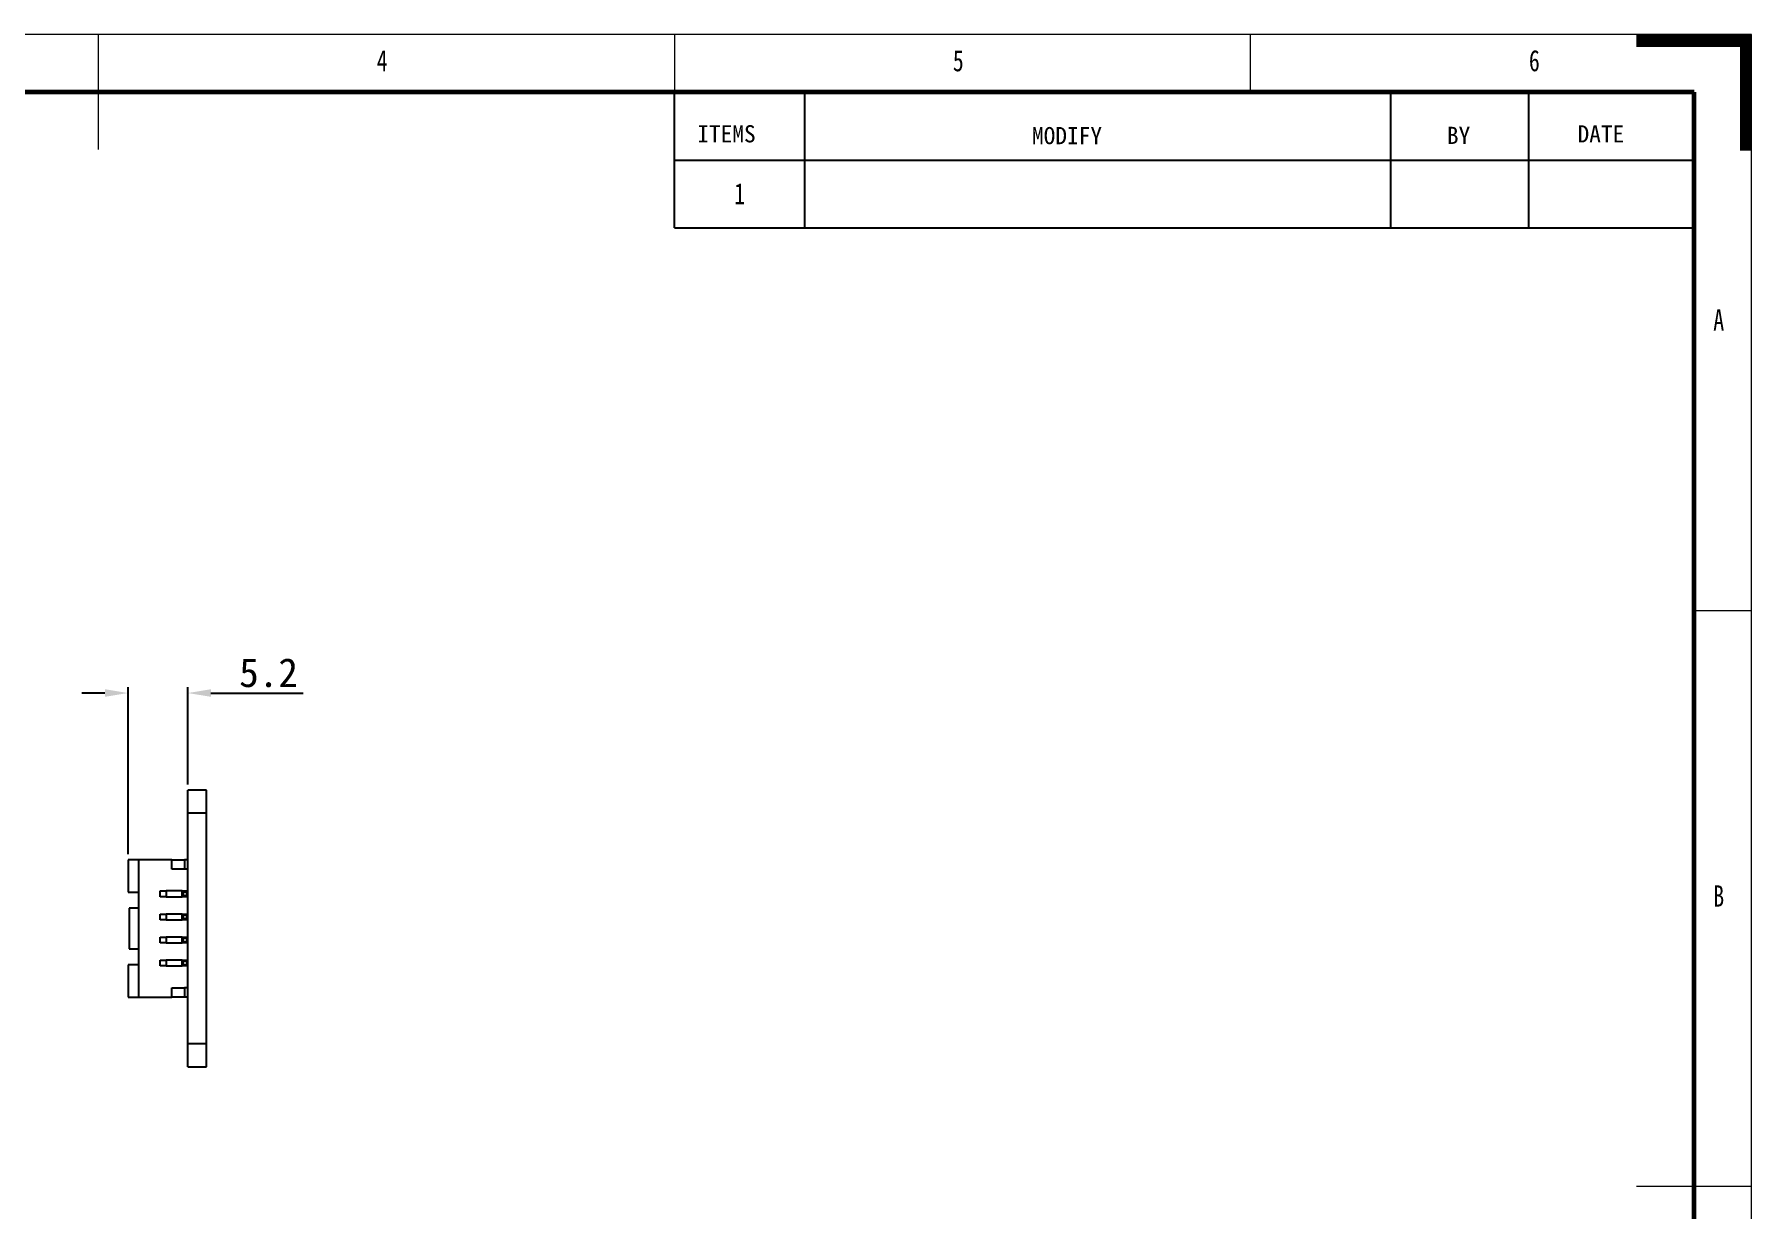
# Model space of a CAD drawing. Extents: x 55 to 342, y 60 to 260.
# Drawn here: x 193.1 to 342.1, y 157.6 to 259.6 of the extents above; entities that cross this region are included whole.
import ezdxf

# ---------------------------------------------------------------- set-up
doc = ezdxf.new("R2010")
doc.units = 0
doc.header["$MEASUREMENT"] = 0
doc.linetypes.add('dashed', pattern=[0])
doc.styles.add('SLDTEXTSTYLE0', font='TXT', dxfattribs={"width": 0.75})
doc.dimstyles.get("Standard").update_dxf_attribs({"dimtxt": 2.5, "dimasz": 2, "dimexe": 0.5, "dimexo": 0.5, "dimgap": 0.5, "dimtad": 1, "dimdec": 1, "dimzin": 0, "dimdsep": 46, "dimtxsty": 'Standard', "dimcen": 0.5, "dimclrd": 1, "dimclre": 3, "dimclrt": 3, "dimadec": 0, "dimazin": 0, "dimtfac": 1, "dimtdec": 1, "dimtofl": 0, "dimtmove": 0, "dimatfit": 0, "dimfxl": 1, "dimtolj": 1, "dimtzin": 0, "dimarcsym": 0})

# ---------------------------------------------------------------- blocks, each defined once
blk = doc.blocks.new('ASSORTED_DRAFT4')
at = {"color": 18, "linetype": 'Continuous'}
for p, q in [((287, 209.98988), (297, 209.98988)), ((287, 209.94755), (297, 209.94755)), ((287, 209.90522), (297, 209.90522)), ((287, 209.86289), (297, 209.86289)), ((287, 209.82056), (297, 209.82056)), ((287, 209.77823), (297, 209.77823)), ((287, 209.7359), (297, 209.7359)), ((287, 209.69357), (297, 209.69357)), ((287, 209.65124), (297, 209.65124)), ((287, 209.60891), (297, 209.60891)), ((287, 209.56658), (297, 209.56658)), ((287, 209.52425), (297, 209.52425)), ((287, 209.48192), (297, 209.48192)), ((287, 209.43959), (297, 209.43959)), ((287, 209.39726), (297, 209.39726)), ((287, 209.35493), (297, 209.35493)), ((287, 209.3126), (297, 209.3126)), ((287, 209.27027), (297, 209.27027)), ((287, 209.22794), (297, 209.22794)), ((287, 209.18561), (297, 209.18561)), ((287, 209.14328), (297, 209.14328)), ((287, 209.10095), (297, 209.10095)), ((287, 209.05862), (297, 209.05862)), ((287, 209.01629), (297, 209.01629)), ((296, 208.97396), (297, 208.97396)), ((296, 208.93163), (297, 208.93163)), ((296, 208.8893), (297, 208.8893)), ((296, 208.84697), (297, 208.84697)), ((296, 208.80464), (297, 208.80464)), ((296, 208.76231), (297, 208.76231)), ((296, 208.71998), (297, 208.71998)), ((296, 208.67765), (297, 208.67765)), ((296, 208.63532), (297, 208.63532)), ((296, 208.59299), (297, 208.59299)), ((296, 208.55066), (297, 208.55066)), ((296, 208.50833), (297, 208.50833)), ((296, 208.466), (297, 208.466)), ((296, 208.42367), (297, 208.42367)), ((296, 208.38134), (297, 208.38134)), ((296, 208.33901), (297, 208.33901)), ((296, 208.29668), (297, 208.29668)), ((296, 208.25435), (297, 208.25435)), ((296, 208.21202), (297, 208.21202)), ((296, 208.16969), (297, 208.16969)), ((296, 208.12736), (297, 208.12736)), ((296, 208.08503), (297, 208.08503)), ((296, 208.0427), (297, 208.0427)), ((296, 208.00037), (297, 208.00037)), ((296, 207.95804), (297, 207.95804)), ((296, 207.91571), (297, 207.91571)), ((296, 207.87338), (297, 207.87338)), ((296, 207.83105), (297, 207.83105)), ((296, 207.78872), (297, 207.78872)), ((296, 207.74639), (297, 207.74639)), ((296, 207.70406), (297, 207.70406)), ((296, 207.66173), (297, 207.66173)), ((296, 207.6194), (297, 207.6194)), ((296, 207.57707), (297, 207.57707)), ((296, 207.53474), (297, 207.53474)), ((296, 207.49241), (297, 207.49241)), ((296, 207.45008), (297, 207.45008)), ((296, 207.40775), (297, 207.40775)), ((296, 207.36542), (297, 207.36542)), ((296, 207.32309), (297, 207.32309)), ((296, 207.28076), (297, 207.28076)), ((296, 207.23843), (297, 207.23843)), ((296, 207.1961), (297, 207.1961)), ((296, 207.15377), (297, 207.15377)), ((296, 207.11144), (297, 207.11144)), ((296, 207.06911), (297, 207.06911)), ((296, 207.02678), (297, 207.02678)), ((296, 206.98445), (297, 206.98445)), ((296, 206.94212), (297, 206.94212)), ((296, 206.89979), (297, 206.89979)), ((296, 206.85746), (297, 206.85746)), ((296, 206.81513), (297, 206.81513)), ((296, 206.7728), (297, 206.7728)), ((296, 206.73047), (297, 206.73047)), ((296, 206.68814), (297, 206.68814)), ((296, 206.64581), (297, 206.64581)), ((296, 206.60348), (297, 206.60348)), ((296, 206.56115), (297, 206.56115)), ((296, 206.51882), (297, 206.51882)), ((296, 206.47649), (297, 206.47649)), ((296, 206.43416), (297, 206.43416)), ((296, 206.39183), (297, 206.39183)), ((296, 206.3495), (297, 206.3495)), ((296, 206.30717), (297, 206.30717)), ((296, 206.26484), (297, 206.26484)), ((296, 206.22251), (297, 206.22251)), ((296, 206.18018), (297, 206.18018)), ((296, 206.13785), (297, 206.13785)), ((296, 206.09552), (297, 206.09552)), ((296, 206.05319), (297, 206.05319)), ((296, 206.01086), (297, 206.01086)), ((296, 205.96853), (297, 205.96853)), ((296, 205.9262), (297, 205.9262)), ((296, 205.88387), (297, 205.88387)), ((296, 205.84154), (297, 205.84154)), ((296, 205.79921), (297, 205.79921)), ((296, 205.75688), (297, 205.75688)), ((296, 205.71455), (297, 205.71455)), ((296, 205.67222), (297, 205.67222)), ((296, 205.62989), (297, 205.62989)), ((296, 205.58756), (297, 205.58756)), ((296, 205.54523), (297, 205.54523)), ((296, 205.5029), (297, 205.5029)), ((296, 205.46057), (297, 205.46057)), ((296, 205.41824), (297, 205.41824)), ((296, 205.37591), (297, 205.37591)), ((296, 205.33358), (297, 205.33358)), ((296, 205.29125), (297, 205.29125)), ((296, 205.24892), (297, 205.24892)), ((296, 205.20659), (297, 205.20659)), ((296, 205.16426), (297, 205.16426)), ((296, 205.12193), (297, 205.12193)), ((296, 205.0796), (297, 205.0796)), ((296, 205.03727), (297, 205.03727)), ((296, 204.99494), (297, 204.99494)), ((296, 204.95261), (297, 204.95261)), ((296, 204.91028), (297, 204.91028)), ((296, 204.86795), (297, 204.86795)), ((296, 204.82562), (297, 204.82562)), ((296, 204.78329), (297, 204.78329)), ((296, 204.74096), (297, 204.74096)), ((296, 204.69863), (297, 204.69863)), ((296, 204.6563), (297, 204.6563)), ((296, 204.61397), (297, 204.61397)), ((296, 204.57164), (297, 204.57164)), ((296, 204.52931), (297, 204.52931)), ((296, 204.48698), (297, 204.48698)), ((296, 204.44465), (297, 204.44465)), ((296, 204.40232), (297, 204.40232)), ((296, 204.35999), (297, 204.35999)), ((296, 204.31766), (297, 204.31766)), ((296, 204.27533), (297, 204.27533)), ((296, 204.233), (297, 204.233)), ((296, 204.19067), (297, 204.19067)), ((296, 204.14834), (297, 204.14834)), ((296, 204.10601), (297, 204.10601)), ((296, 204.06368), (297, 204.06368)), ((296, 204.02135), (297, 204.02135)), ((296, 203.97902), (297, 203.97902)), ((296, 203.93669), (297, 203.93669)), ((296, 203.89436), (297, 203.89436)), ((296, 203.85203), (297, 203.85203)), ((296, 203.8097), (297, 203.8097)), ((296, 203.76737), (297, 203.76737)), ((296, 203.72504), (297, 203.72504)), ((296, 203.68271), (297, 203.68271)), ((296, 203.64038), (297, 203.64038)), ((296, 203.59805), (297, 203.59805)), ((296, 203.55572), (297, 203.55572)), ((296, 203.51339), (297, 203.51339)), ((296, 203.47106), (297, 203.47106)), ((296, 203.42873), (297, 203.42873)), ((296, 203.3864), (297, 203.3864)), ((296, 203.34407), (297, 203.34407)), ((296, 203.30174), (297, 203.30174)), ((296, 203.25941), (297, 203.25941)), ((296, 203.21708), (297, 203.21708)), ((296, 203.17475), (297, 203.17475)), ((296, 203.13242), (297, 203.13242)), ((296, 203.09009), (297, 203.09009)), ((296, 203.04776), (297, 203.04776)), ((296, 203.00543), (297, 203.00543)), ((296, 202.9631), (297, 202.9631)), ((296, 202.92077), (297, 202.92077)), ((296, 202.87844), (297, 202.87844)), ((296, 202.83611), (297, 202.83611)), ((296, 202.79378), (297, 202.79378)), ((296, 202.75145), (297, 202.75145)), ((296, 202.70912), (297, 202.70912)), ((296, 202.66679), (297, 202.66679)), ((296, 202.62446), (297, 202.62446)), ((296, 202.58213), (297, 202.58213)), ((296, 202.5398), (297, 202.5398)), ((296, 202.49747), (297, 202.49747)), ((296, 202.45514), (297, 202.45514)), ((296, 202.41281), (297, 202.41281)), ((296, 202.37048), (297, 202.37048)), ((296, 202.32815), (297, 202.32815)), ((296, 202.28582), (297, 202.28582)), ((296, 202.24349), (297, 202.24349)), ((296, 202.20116), (297, 202.20116)), ((296, 202.15883), (297, 202.15883)), ((296, 202.1165), (297, 202.1165)), ((296, 202.07417), (297, 202.07417)), ((296, 202.03184), (297, 202.03184)), ((296, 201.98951), (297, 201.98951)), ((296, 201.94718), (297, 201.94718)), ((296, 201.90485), (297, 201.90485)), ((296, 201.86252), (297, 201.86252)), ((296, 201.82019), (297, 201.82019)), ((296, 201.77786), (297, 201.77786)), ((296, 201.73553), (297, 201.73553)), ((296, 201.6932), (297, 201.6932)), ((296, 201.65087), (297, 201.65087)), ((296, 201.60854), (297, 201.60854)), ((296, 201.56621), (297, 201.56621)), ((296, 201.52388), (297, 201.52388)), ((296, 201.48155), (297, 201.48155)), ((296, 201.43922), (297, 201.43922)), ((296, 201.39689), (297, 201.39689)), ((296, 201.35456), (297, 201.35456)), ((296, 201.31223), (297, 201.31223)), ((296, 201.2699), (297, 201.2699)), ((296, 201.22757), (297, 201.22757)), ((296, 201.18524), (297, 201.18524)), ((296, 201.14291), (297, 201.14291)), ((296, 201.10058), (297, 201.10058)), ((296, 201.05825), (297, 201.05825)), ((296, 201.01592), (297, 201.01592)), ((296, 200.97359), (297, 200.97359)), ((296, 200.93126), (297, 200.93126)), ((296, 200.88893), (297, 200.88893)), ((296, 200.8466), (297, 200.8466)), ((296, 200.80427), (297, 200.80427)), ((296, 200.76194), (297, 200.76194)), ((296, 200.71961), (297, 200.71961)), ((296, 200.67728), (297, 200.67728)), ((296, 200.63495), (297, 200.63495)), ((296, 200.59262), (297, 200.59262)), ((296, 200.55029), (297, 200.55029)), ((296, 200.50796), (297, 200.50796)), ((296, 200.46563), (297, 200.46563)), ((296, 200.4233), (297, 200.4233)), ((296, 200.38097), (297, 200.38097)), ((296, 200.33864), (297, 200.33864)), ((296, 200.29631), (297, 200.29631)), ((296, 200.25398), (297, 200.25398)), ((296, 200.21165), (297, 200.21165)), ((296, 200.16932), (297, 200.16932)), ((296, 200.12699), (297, 200.12699)), ((296, 200.08466), (297, 200.08466)), ((296, 200.04233), (297, 200.04233)), ((296, 200), (297, 200))]:
    blk.add_line(p, q, dxfattribs=at)
blk = doc.blocks.new('*D38')
at = {"color": 3, "linetype": 'Continuous', "lineweight": -2}
for p, q in [((201.18, 188.45), (201.18, 202.93)), ((206.38, 194.5), (206.38, 202.93))]:
    blk.add_line(p, q, dxfattribs=at)
at = {"color": 1, "linetype": 'Continuous', "lineweight": -2}
for p, q in [((199.18, 202.43), (197.18, 202.43)), ((208.38, 202.43), (216.38, 202.43))]:
    blk.add_line(p, q, dxfattribs=at)
at = {"color": 1, "linetype": 'Continuous', "lineweight": 0}
for points in [[(199.18, 202.1), (199.18, 202.76), (201.18, 202.43)], [(208.38, 202.76), (208.38, 202.1), (206.38, 202.43)]]:
    blk.add_solid(points, dxfattribs=at)
at = {"layer": 'Defpoints', "color": 0, "linetype": 'Continuous', "lineweight": 0}
for p in [(206.38, 202.43), (206.38, 194), (201.18, 187.95)]:
    blk.add_point(p, dxfattribs=at)
at = {"color": 3, "linetype": 'Continuous', "lineweight": 0, "insert": (213.38, 204.18), "char_height": 2.5, "attachment_point": 5}
blk.add_mtext('\\A1;5.2', dxfattribs=at)

msp = doc.modelspace()

# ---------------------------------------------------------------- linework, layer by layer
at = {"color": 18, "linetype": 'dashed', "lineweight": 5, "ltscale": 1.75}
for p, q in [((342.1, 259.59), (55.1, 259.59)), ((198.6, 259.59), (198.6, 249.59)), ((342.1, 59.59), (342.1, 259.59)), ((342.1, 159.59), (332.1, 159.59))]:
    msp.add_line(p, q, dxfattribs=at)
at = {"color": 7, "linetype": 'Continuous', "lineweight": 0}
for p, q in [((248.6, 259.59), (248.6, 254.59)), ((298.6, 254.59), (298.6, 259.59)), ((337.1, 209.59), (342.1, 209.59))]:
    msp.add_line(p, q, dxfattribs=at)
at = {"color": 7, "linetype": 'Continuous', "lineweight": 60}
for p, q in [((337.1, 254.59), (60.1, 254.59)), ((337.1, 64.59), (337.1, 254.59))]:
    msp.add_line(p, q, dxfattribs=at)
at = {"color": 7}
for p, q in [((248.6, 242.79), (248.6, 254.59)), ((259.89, 254.43), (259.89, 242.79)), ((310.76, 254.43), (310.76, 242.79)), ((322.72, 254.59), (322.72, 242.79)), ((248.6, 248.69), (337.1, 248.69)), ((248.6, 242.79), (337.1, 242.79))]:
    msp.add_line(p, q, dxfattribs=at)
for p, q in [((206.38, 193.92), (206.38, 194)), ((207.98, 194), (206.38, 194)), ((206.38, 193.68), (206.38, 193.92)), ((207.98, 193.92), (207.98, 194)), ((207.98, 193.68), (207.98, 193.92)), ((206.38, 193.25), (206.38, 193.68)), ((206.38, 192.72), (206.38, 193.25)), ((206.38, 192.23), (206.38, 192.72)), ((207.98, 193.25), (207.98, 193.68)), ((207.98, 192.72), (207.98, 193.25)), ((207.98, 192.23), (207.98, 192.72)), ((206.38, 192.01), (206.38, 192.23)), ((206.38, 192), (206.38, 192.01)), ((207.18, 192), (206.38, 192)), ((206.38, 191.73), (206.38, 192)), ((206.38, 191.31), (206.38, 191.73)), ((206.38, 190.94), (206.38, 191.31)), ((206.38, 190.55), (206.38, 190.94)), ((207.98, 192), (207.18, 192)), ((207.98, 192.01), (207.98, 192.23)), ((207.98, 192), (207.98, 192.01)), ((207.98, 191.73), (207.98, 192)), ((207.98, 191.31), (207.98, 191.73)), ((207.98, 190.94), (207.98, 191.31)), ((207.98, 190.55), (207.98, 190.94)), ((206.38, 189.57), (206.38, 190.55)), ((206.38, 187.34), (206.38, 189.57)), ((207.98, 189.57), (207.98, 190.55)), ((207.98, 187.34), (207.98, 189.57)), ((202.08, 187.95), (201.18, 187.95)), ((201.18, 187.95), (201.18, 185.15)), ((202.08, 187.95), (202.08, 185.15)), ((203.35, 187.95), (202.08, 187.95)), ((204.98, 187.95), (203.35, 187.95)), ((204.98, 187.15), (204.98, 187.95)), ((204.98, 187.95), (206.08, 187.95)), ((206.38, 187.95), (206.08, 187.95)), ((206.08, 187.95), (206.08, 187.15)), ((206.08, 187.15), (204.98, 187.15)), ((206.21, 187.15), (206.08, 187.15)), ((206.38, 187.15), (206.21, 187.15)), ((206.38, 185.35), (206.38, 187.34)), ((207.98, 185.35), (207.98, 187.34)), ((201.18, 185.15), (202.08, 185.15)), ((202.08, 185.15), (202.08, 181.62)), ((203.98, 184.75), (203.98, 185.25)), ((203.98, 185.25), (204.12, 185.25)), ((204.12, 185.25), (204.48, 185.25)), ((205.88, 185.25), (204.48, 185.25)), ((204.48, 185.25), (204.48, 184.75)), ((205.88, 185.25), (206.38, 185.25)), ((205.88, 184.75), (205.88, 185.25)), ((205.98, 185.15), (205.88, 185.25)), ((205.88, 184.75), (205.98, 184.85)), ((206.28, 185.15), (205.98, 185.15)), ((205.98, 185.15), (205.98, 184.85)), ((205.98, 184.85), (206.28, 184.85)), ((206.28, 185.15), (206.38, 185.25)), ((206.28, 184.85), (206.28, 185.15)), ((206.38, 184.75), (206.28, 184.85)), ((206.38, 184.35), (206.38, 185.35)), ((207.98, 184.35), (207.98, 185.35)), ((201.28, 183.76), (201.28, 181.79)), ((201.63, 183.76), (201.28, 183.76)), ((202.08, 183.76), (201.63, 183.76)), ((204.12, 184.75), (203.98, 184.75)), ((204.48, 184.75), (204.12, 184.75)), ((204.48, 184.75), (205.88, 184.75)), ((206.38, 184.75), (205.88, 184.75)), ((206.38, 184.1), (206.38, 184.35)), ((206.38, 183.98), (206.38, 184.1)), ((206.38, 183.81), (206.38, 183.98)), ((206.38, 183.29), (206.38, 183.81)), ((207.98, 184.1), (207.98, 184.35)), ((207.98, 183.98), (207.98, 184.1)), ((207.98, 183.81), (207.98, 183.98)), ((207.98, 183.29), (207.98, 183.81)), ((203.98, 182.75), (203.98, 183.25)), ((203.98, 183.25), (204.12, 183.25)), ((204.12, 182.75), (203.98, 182.75)), ((204.12, 183.25), (204.48, 183.25)), ((204.48, 182.75), (204.12, 182.75)), ((205.88, 183.25), (204.48, 183.25)), ((204.48, 183.25), (204.48, 182.75)), ((204.48, 182.75), (205.88, 182.75)), ((205.88, 183.25), (206.38, 183.25)), ((205.88, 182.75), (205.88, 183.25)), ((205.98, 183.15), (205.88, 183.25)), ((205.88, 182.75), (205.98, 182.85)), ((206.38, 182.75), (205.88, 182.75)), ((206.28, 183.15), (205.98, 183.15)), ((205.98, 183.15), (205.98, 182.85)), ((205.98, 182.85), (206.28, 182.85)), ((206.28, 183.15), (206.38, 183.25)), ((206.28, 182.85), (206.28, 183.15)), ((206.38, 182.75), (206.28, 182.85)), ((206.38, 182.54), (206.38, 183.29)), ((206.38, 181.76), (206.38, 182.54)), ((207.98, 182.54), (207.98, 183.29)), ((207.98, 181.76), (207.98, 182.54)), ((201.28, 181.79), (201.28, 180.24)), ((202.08, 181.62), (202.08, 178.85)), ((203.98, 180.75), (203.98, 181.25)), ((203.98, 181.25), (204.12, 181.25)), ((204.12, 180.75), (203.98, 180.75)), ((204.12, 181.25), (204.48, 181.25)), ((204.48, 180.75), (204.12, 180.75)), ((205.88, 181.25), (204.48, 181.25)), ((204.48, 181.25), (204.48, 180.75)), ((204.48, 180.75), (205.88, 180.75)), ((205.88, 181.25), (206.38, 181.25)), ((205.88, 180.75), (205.88, 181.25)), ((205.98, 181.15), (205.88, 181.25)), ((205.88, 180.75), (205.98, 180.85)), ((206.38, 180.75), (205.88, 180.75)), ((206.28, 181.15), (205.98, 181.15)), ((205.98, 181.15), (205.98, 180.85)), ((205.98, 180.85), (206.28, 180.85)), ((206.28, 181.15), (206.38, 181.25)), ((206.28, 180.85), (206.28, 181.15)), ((206.38, 180.75), (206.28, 180.85)), ((206.38, 180.98), (206.38, 181.76)), ((206.38, 180.36), (206.38, 180.98)), ((206.38, 180.04), (206.38, 180.36)), ((207.98, 180.98), (207.98, 181.76)), ((207.98, 180.36), (207.98, 180.98)), ((207.98, 180.04), (207.98, 180.36)), ((201.28, 180.24), (201.72, 180.24)), ((201.72, 180.24), (202.08, 180.24)), ((203.98, 178.75), (203.98, 179.25)), ((203.98, 179.25), (204.12, 179.25)), ((204.12, 179.25), (204.48, 179.25)), ((205.88, 179.25), (204.48, 179.25)), ((204.48, 179.25), (204.48, 178.75)), ((205.88, 179.25), (206.38, 179.25)), ((205.88, 178.75), (205.88, 179.25)), ((205.98, 179.15), (205.88, 179.25)), ((205.98, 179.15), (205.98, 178.85)), ((206.28, 179.15), (205.98, 179.15)), ((206.28, 179.15), (206.38, 179.25)), ((206.28, 178.85), (206.28, 179.15)), ((206.38, 180), (206.38, 180.04)), ((206.38, 179.87), (206.38, 180)), ((206.38, 179.67), (206.38, 179.87)), ((206.38, 179.45), (206.38, 179.67)), ((206.38, 178.59), (206.38, 179.45)), ((207.98, 180), (207.98, 180.04)), ((207.98, 179.87), (207.98, 180)), ((207.98, 179.67), (207.98, 179.87)), ((207.98, 179.45), (207.98, 179.67)), ((207.98, 178.59), (207.98, 179.45)), ((201.18, 178.85), (201.18, 176.05)), ((202.08, 178.85), (201.18, 178.85)), ((202.08, 178.85), (202.08, 176.05)), ((204.12, 178.75), (203.98, 178.75)), ((204.48, 178.75), (204.12, 178.75)), ((204.48, 178.75), (205.88, 178.75)), ((205.88, 178.75), (205.98, 178.85)), ((206.38, 178.75), (205.88, 178.75)), ((205.98, 178.85), (206.28, 178.85)), ((206.38, 178.75), (206.28, 178.85)), ((206.38, 175.13), (206.38, 178.59)), ((207.98, 175.13), (207.98, 178.59)), ((201.18, 176.05), (202.08, 176.05)), ((202.08, 176.05), (203.7, 176.05)), ((203.7, 176.05), (204.98, 176.05)), ((204.98, 176.05), (204.98, 176.85)), ((204.98, 176.85), (206.08, 176.85)), ((206.08, 176.05), (204.98, 176.05)), ((206.08, 176.85), (206.08, 176.05)), ((206.38, 176.85), (206.08, 176.85)), ((206.21, 176.05), (206.08, 176.05)), ((206.38, 176.05), (206.21, 176.05)), ((206.38, 173.4), (206.38, 175.13)), ((207.98, 173.4), (207.98, 175.13)), ((206.38, 172.97), (206.38, 173.4)), ((206.38, 172.52), (206.38, 172.97)), ((207.98, 172.97), (207.98, 173.4)), ((207.98, 172.52), (207.98, 172.97)), ((206.38, 172.14), (206.38, 172.52)), ((206.38, 172.06), (206.38, 172.14)), ((206.38, 172.02), (206.38, 172.06)), ((206.38, 172), (206.38, 172.02)), ((206.38, 172), (207.18, 172)), ((206.38, 171.82), (206.38, 172)), ((206.38, 171.58), (206.38, 171.82)), ((206.38, 171.08), (206.38, 171.58)), ((207.18, 172), (207.98, 172)), ((207.98, 172.14), (207.98, 172.52)), ((207.98, 172.06), (207.98, 172.14)), ((207.98, 172.02), (207.98, 172.06)), ((207.98, 172), (207.98, 172.02)), ((207.98, 171.82), (207.98, 172)), ((207.98, 171.58), (207.98, 171.82)), ((207.98, 171.08), (207.98, 171.58)), ((206.38, 170.62), (206.38, 171.08)), ((206.38, 170.27), (206.38, 170.62)), ((206.38, 170.07), (206.38, 170.27)), ((206.38, 170), (206.38, 170.07)), ((206.38, 170), (207.98, 170)), ((207.98, 170.62), (207.98, 171.08)), ((207.98, 170.27), (207.98, 170.62)), ((207.98, 170.07), (207.98, 170.27)), ((207.98, 170), (207.98, 170.07))]:
    msp.add_line(p, q)

# ---------------------------------------------------------------- block references
at = {"color": 18, "linetype": 'Continuous', "lineweight": -3}
msp.add_blockref('ASSORTED_DRAFT4', (45.1, 49.59), dxfattribs=at)

# ---------------------------------------------------------------- texts
at = {"color": 3}
for s, p in [('ITEMS', (250.59, 250.22)), ('MODIFY', (279.64, 250.06)), ('BY', (315.65, 250.08)), ('DATE', (326.99, 250.21))]:
    msp.add_text(s, height=1.49, dxfattribs=at).set_placement(p)
at = {"color": 7, "linetype": 'Continuous', "lineweight": 0, "char_height": 1.85, "attachment_point": 1, "style": 'SLDTEXTSTYLE0'}
for s, insert in [('4', (222.77, 258.24)), ('5', (272.77, 258.24)), ('6', (322.77, 258.24)), ('A', (338.77, 235.74)), ('B', (338.77, 185.74))]:
    msp.add_mtext(s, dxfattribs=dict(at, insert=insert))
at = {"color": 3, "linetype": 'Continuous', "lineweight": 0, "insert": (253.8, 246.69), "char_height": 1.85, "attachment_point": 1, "style": 'SLDTEXTSTYLE0'}
msp.add_mtext('1', dxfattribs=at)

# ---------------------------------------------------------------- dimensions: what is measured, and where the dimension line sits
at = {"linetype": 'Continuous', "lineweight": 0}
dim = msp.add_linear_dim(base=(206.38, 202.43), p1=(201.18, 187.95), p2=(206.38, 194), dimstyle='Standard', dxfattribs=at)
dim.commit()
dim.dimension.update_dxf_attribs({"geometry": '*D38', "text_midpoint": (213.38, 204.18)})

doc.saveas('drawing.dxf')
